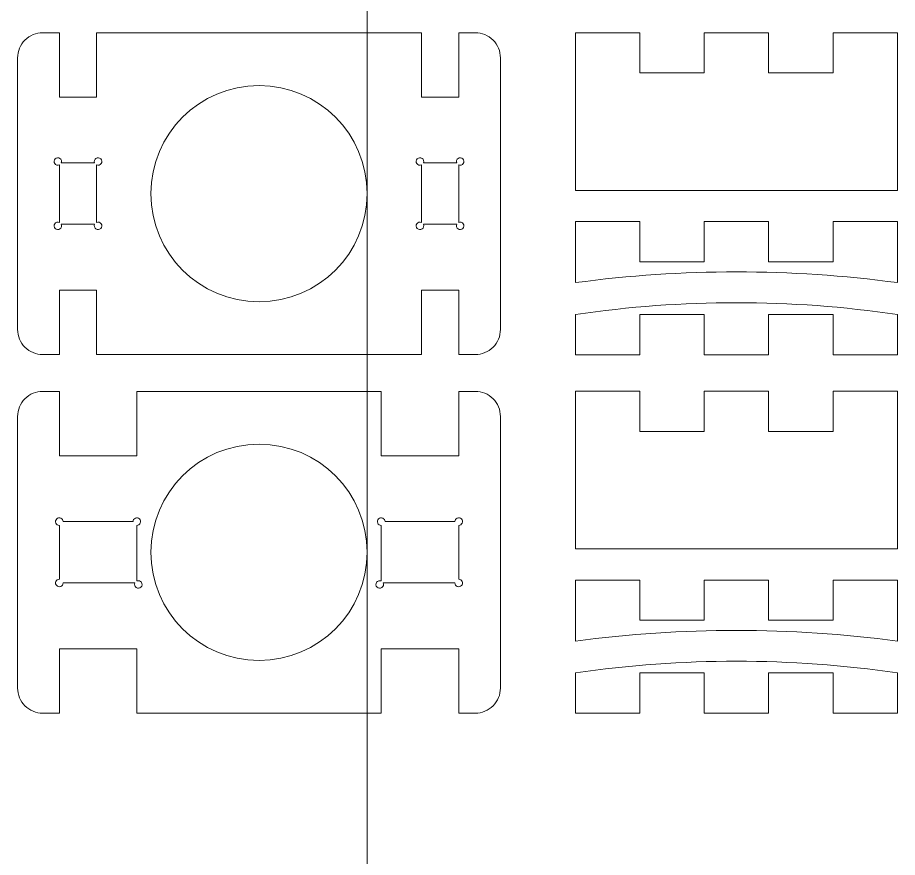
# Model space of a CAD drawing. Header units: millimetres. Extents: x -225 to -1, y -480 to 312.
# Drawn here: x -225 to -137.6, y -147.2 to -63.7 of the extents above; entities that cross this region are included whole.
import ezdxf

# ---------------------------------------------------------------- set-up
doc = ezdxf.new("R2010")
doc.units = ezdxf.units.MM
doc.header["$MEASUREMENT"] = 0
doc.layers.add('Ebene 1', color=7, linetype='Continuous')

msp = doc.modelspace()

# ---------------------------------------------------------------- linework, layer by layer
at = {"color": 1, "lineweight": 9}
for points, knots in [([(-190.2939, 133.9706), (-190.2939, 139.9077), (-195.1068, 144.7206), (-201.0439, 144.7206), (-201.0439, 144.7206), (-206.9809, 144.7206), (-211.7939, 139.9077), (-211.7939, 133.9706), (-211.7939, 133.9706), (-211.7939, 128.0336), (-206.981, 123.2206), (-201.0439, 123.2206), (-201.0439, 123.2206), (-195.1069, 123.2206), (-190.2939, 128.0335), (-190.2939, 133.9705), (-190.2939, 312.0805), (-190.2939, -222.2554), (-190.2939, 133.9706)], [0, 0, 0, 0, 0.2, 0.2, 0.2, 0.2, 0.4, 0.4, 0.4, 0.4, 0.6, 0.6, 0.6, 0.6, 1, 1, 1, 1.0001, 1.0001, 1.0001, 1.0001]), ([(-190.2939, 62.2386), (-190.2939, 68.1757), (-195.1068, 72.9886), (-201.0439, 72.9886), (-201.0439, 72.9886), (-206.9809, 72.9886), (-211.7939, 68.1757), (-211.7939, 62.2386), (-211.7939, 62.2386), (-211.7939, 56.3016), (-206.981, 51.4886), (-201.0439, 51.4886), (-201.0439, 51.4886), (-195.1069, 51.4886), (-190.2939, 56.3015), (-190.2939, 62.2385), (-190.2939, 240.3485), (-190.2939, -293.9874), (-190.2939, 62.2386)], [0, 0, 0, 0, 0.2, 0.2, 0.2, 0.2, 0.4, 0.4, 0.4, 0.4, 0.6, 0.6, 0.6, 0.6, 1, 1, 1, 1.0001, 1.0001, 1.0001, 1.0001]), ([(-190.2939, -9.4934), (-190.2939, -3.5563), (-195.1068, 1.2566), (-201.0439, 1.2566), (-201.0439, 1.2566), (-206.9809, 1.2566), (-211.7939, -3.5563), (-211.7939, -9.4934), (-211.7939, -9.4934), (-211.7939, -15.4304), (-206.981, -20.2434), (-201.0439, -20.2434), (-201.0439, -20.2434), (-195.1069, -20.2434), (-190.2939, -15.4305), (-190.2939, -9.4935), (-190.2939, 168.6165), (-190.2939, -365.7194), (-190.2939, -9.4934)], [0, 0, 0, 0, 0.2, 0.2, 0.2, 0.2, 0.4, 0.4, 0.4, 0.4, 0.6, 0.6, 0.6, 0.6, 1, 1, 1, 1.0001, 1.0001, 1.0001, 1.0001]), ([(-190.2939, -81.2254), (-190.2939, -75.2883), (-195.1068, -70.4754), (-201.0439, -70.4754), (-201.0439, -70.4754), (-206.9809, -70.4754), (-211.7939, -75.2883), (-211.7939, -81.2254), (-211.7939, -81.2254), (-211.7939, -87.1624), (-206.981, -91.9754), (-201.0439, -91.9754), (-201.0439, -91.9754), (-195.1069, -91.9754), (-190.2939, -87.1625), (-190.2939, -81.2255), (-190.2939, 96.8845), (-190.2939, -437.4514), (-190.2939, -81.2254)], [0, 0, 0, 0, 0.2, 0.2, 0.2, 0.2, 0.4, 0.4, 0.4, 0.4, 0.6, 0.6, 0.6, 0.6, 1, 1, 1, 1.0001, 1.0001, 1.0001, 1.0001]), ([(-222.5439, -97.2254), (-223.2065, -97.2258), (-223.8422, -96.963), (-224.311, -96.4947), (-224.311, -96.4947), (-224.7799, -96.0265), (-225.0435, -95.388), (-225.0439, -94.7254), (-225.0439, -94.7254), (-225.0439, -94.7254), (-225.0439, -67.7254), (-225.0439, -67.7254), (-225.0439, -67.7254), (-225.0443, -67.0628), (-224.7815, -66.4271), (-224.3132, -65.9583), (-224.3132, -65.9583), (-223.845, -65.4894), (-223.2065, -65.2258), (-222.5439, -65.2254), (-222.5439, -65.2254), (-222.5439, -65.2254), (-220.8939, -65.2254), (-220.8939, -65.2254), (-220.8939, -65.2254), (-220.8939, -65.2254), (-220.8939, -71.6254), (-220.8939, -71.6254), (-220.8939, -71.6254), (-220.8939, -71.6254), (-217.1939, -71.6254), (-217.1939, -71.6254), (-217.1939, -71.6254), (-217.1939, -71.6254), (-217.1939, -65.2254), (-217.1939, -65.2254), (-217.1939, -65.2254), (-217.1939, -65.2254), (-184.8939, -65.2254), (-184.8939, -65.2254), (-184.8939, -65.2254), (-184.8939, -65.2254), (-184.8939, -71.6254), (-184.8939, -71.6254), (-184.8939, -71.6254), (-184.8939, -71.6254), (-181.1939, -71.6254), (-181.1939, -71.6254), (-181.1939, -71.6254), (-181.1939, -71.6254), (-181.1939, -65.2254), (-181.1939, -65.2254), (-181.1939, -65.2254), (-181.1939, -65.2254), (-179.5439, -65.2254), (-179.5439, -65.2254), (-179.5439, -65.2254), (-178.8813, -65.225), (-178.2456, -65.4878), (-177.7768, -65.9561), (-177.7768, -65.9561), (-177.3079, -66.4243), (-177.0443, -67.0628), (-177.0439, -67.7254), (-177.0439, -67.7254), (-177.0439, -67.7254), (-177.0439, -94.7254), (-177.0439, -94.7254), (-177.0439, -94.7254), (-177.0435, -95.388), (-177.3063, -96.0237), (-177.7746, -96.4925), (-177.7746, -96.4925), (-178.2428, -96.9614), (-178.8813, -97.225), (-179.5439, -97.2254), (-179.5439, -97.2254), (-179.5439, -97.2254), (-181.1939, -97.2254), (-181.1939, -97.2254), (-181.1939, -97.2254), (-181.1939, -97.2254), (-181.1939, -90.8254), (-181.1939, -90.8254), (-181.1939, -90.8254), (-181.1939, -90.8254), (-184.8939, -90.8254), (-184.8939, -90.8254), (-184.8939, -90.8254), (-184.8939, -90.8254), (-184.8939, -97.2254), (-184.8939, -97.2254), (-184.8939, -97.2254), (-184.8939, -97.2254), (-217.1939, -97.2254), (-217.1939, -97.2254), (-217.1939, -97.2254), (-217.1939, -97.2254), (-217.1939, -90.8254), (-217.1939, -90.8254), (-217.1939, -90.8254), (-217.1939, -90.8254), (-220.8939, -90.8254), (-220.8939, -90.8254), (-220.8939, -90.8254), (-220.8939, -90.8254), (-220.8939, -97.2254), (-220.8939, -97.2254), (-220.8939, -97.2254), (-220.8939, -97.2254), (-222.5439, -97.2254), (-222.5439, -97.2254)], [0, 0, 0, 0, 0.0344828, 0.0344828, 0.0344828, 0.0344828, 0.0689655, 0.0689655, 0.0689655, 0.0689655, 0.1034483, 0.1034483, 0.1034483, 0.1034483, 0.137931, 0.137931, 0.137931, 0.137931, 0.1724138, 0.1724138, 0.1724138, 0.1724138, 0.2068966, 0.2068966, 0.2068966, 0.2068966, 0.2413793, 0.2413793, 0.2413793, 0.2413793, 0.2758621, 0.2758621, 0.2758621, 0.2758621, 0.3103448, 0.3103448, 0.3103448, 0.3103448, 0.3448276, 0.3448276, 0.3448276, 0.3448276, 0.3793103, 0.3793103, 0.3793103, 0.3793103, 0.4137931, 0.4137931, 0.4137931, 0.4137931, 0.4482759, 0.4482759, 0.4482759, 0.4482759, 0.4827586, 0.4827586, 0.4827586, 0.4827586, 0.5172414, 0.5172414, 0.5172414, 0.5172414, 0.5517241, 0.5517241, 0.5517241, 0.5517241, 0.5862069, 0.5862069, 0.5862069, 0.5862069, 0.6206897, 0.6206897, 0.6206897, 0.6206897, 0.6551724, 0.6551724, 0.6551724, 0.6551724, 0.6896552, 0.6896552, 0.6896552, 0.6896552, 0.7241379, 0.7241379, 0.7241379, 0.7241379, 0.7586207, 0.7586207, 0.7586207, 0.7586207, 0.7931034, 0.7931034, 0.7931034, 0.7931034, 0.8275862, 0.8275862, 0.8275862, 0.8275862, 0.862069, 0.862069, 0.862069, 0.862069, 0.8965517, 0.8965517, 0.8965517, 0.8965517, 0.9310345, 0.9310345, 0.9310345, 0.9310345, 1, 1, 1, 1]), ([(-217.1939, -84.0817), (-217.0287, -84.0096), (-216.8355, -84.0652), (-216.7339, -84.2141), (-216.7339, -84.2141), (-216.6324, -84.3631), (-216.6511, -84.5632), (-216.7786, -84.6907), (-216.7786, -84.6907), (-216.906, -84.8182), (-217.1062, -84.8369), (-217.2551, -84.7354), (-217.2551, -84.7354), (-217.4041, -84.6338), (-217.4597, -84.4406), (-217.3876, -84.2754), (-217.3876, -84.2754), (-217.3876, -84.2754), (-220.7002, -84.2754), (-220.7002, -84.2754), (-220.7002, -84.2754), (-220.6281, -84.4406), (-220.6837, -84.6338), (-220.8326, -84.7354), (-220.8326, -84.7354), (-220.9816, -84.8369), (-221.1817, -84.8182), (-221.3092, -84.6907), (-221.3092, -84.6907), (-221.4367, -84.5633), (-221.4554, -84.3631), (-221.3539, -84.2142), (-221.3539, -84.2142), (-221.2523, -84.0652), (-221.0591, -84.0096), (-220.8939, -84.0817), (-220.8939, -84.0817), (-220.8939, -84.0817), (-220.8939, -78.3691), (-220.8939, -78.3691), (-220.8939, -78.3691), (-221.0591, -78.4412), (-221.2523, -78.3856), (-221.3539, -78.2367), (-221.3539, -78.2367), (-221.4554, -78.0877), (-221.4367, -77.8876), (-221.3092, -77.7601), (-221.3092, -77.7601), (-221.1818, -77.6326), (-220.9816, -77.6139), (-220.8327, -77.7154), (-220.8327, -77.7154), (-220.6837, -77.817), (-220.6281, -78.0102), (-220.7002, -78.1754), (-220.7002, -78.1754), (-220.7002, -78.1754), (-217.3876, -78.1754), (-217.3876, -78.1754), (-217.3876, -78.1754), (-217.4597, -78.0102), (-217.4041, -77.817), (-217.2552, -77.7154), (-217.2552, -77.7154), (-217.1062, -77.6139), (-216.9061, -77.6326), (-216.7786, -77.7601), (-216.7786, -77.7601), (-216.6511, -77.8875), (-216.6324, -78.0877), (-216.7339, -78.2366), (-216.7339, -78.2366), (-216.8355, -78.3856), (-217.0287, -78.4412), (-217.1939, -78.3691), (-217.1939, -78.3691), (-217.1939, -78.3691), (-217.1939, -84.0817), (-217.1939, -84.0817)], [0, 0, 0, 0, 0.047619, 0.047619, 0.047619, 0.047619, 0.0952381, 0.0952381, 0.0952381, 0.0952381, 0.1428571, 0.1428571, 0.1428571, 0.1428571, 0.1904762, 0.1904762, 0.1904762, 0.1904762, 0.2380952, 0.2380952, 0.2380952, 0.2380952, 0.2857143, 0.2857143, 0.2857143, 0.2857143, 0.3333333, 0.3333333, 0.3333333, 0.3333333, 0.3809524, 0.3809524, 0.3809524, 0.3809524, 0.4285714, 0.4285714, 0.4285714, 0.4285714, 0.4761905, 0.4761905, 0.4761905, 0.4761905, 0.5238095, 0.5238095, 0.5238095, 0.5238095, 0.5714286, 0.5714286, 0.5714286, 0.5714286, 0.6190476, 0.6190476, 0.6190476, 0.6190476, 0.6666667, 0.6666667, 0.6666667, 0.6666667, 0.7142857, 0.7142857, 0.7142857, 0.7142857, 0.7619048, 0.7619048, 0.7619048, 0.7619048, 0.8095238, 0.8095238, 0.8095238, 0.8095238, 0.8571429, 0.8571429, 0.8571429, 0.8571429, 0.9047619, 0.9047619, 0.9047619, 0.9047619, 1, 1, 1, 1]), ([(-184.8939, -78.3691), (-185.0591, -78.4412), (-185.2523, -78.3856), (-185.3539, -78.2367), (-185.3539, -78.2367), (-185.4554, -78.0877), (-185.4367, -77.8876), (-185.3092, -77.7601), (-185.3092, -77.7601), (-185.1818, -77.6326), (-184.9816, -77.6139), (-184.8327, -77.7154), (-184.8327, -77.7154), (-184.6837, -77.817), (-184.6281, -78.0102), (-184.7002, -78.1754), (-184.7002, -78.1754), (-184.7002, -78.1754), (-181.3876, -78.1754), (-181.3876, -78.1754), (-181.3876, -78.1754), (-181.4597, -78.0102), (-181.4041, -77.817), (-181.2552, -77.7154), (-181.2552, -77.7154), (-181.1062, -77.6139), (-180.9061, -77.6326), (-180.7786, -77.7601), (-180.7786, -77.7601), (-180.6511, -77.8875), (-180.6324, -78.0877), (-180.7339, -78.2366), (-180.7339, -78.2366), (-180.8355, -78.3856), (-181.0287, -78.4412), (-181.1939, -78.3691), (-181.1939, -78.3691), (-181.1939, -78.3691), (-181.1939, -84.0817), (-181.1939, -84.0817), (-181.1939, -84.0817), (-181.0287, -84.0096), (-180.8355, -84.0652), (-180.7339, -84.2141), (-180.7339, -84.2141), (-180.6324, -84.3631), (-180.6511, -84.5632), (-180.7786, -84.6907), (-180.7786, -84.6907), (-180.906, -84.8182), (-181.1062, -84.8369), (-181.2551, -84.7354), (-181.2551, -84.7354), (-181.4041, -84.6338), (-181.4597, -84.4406), (-181.3876, -84.2754), (-181.3876, -84.2754), (-181.3876, -84.2754), (-184.7002, -84.2754), (-184.7002, -84.2754), (-184.7002, -84.2754), (-184.6281, -84.4406), (-184.6837, -84.6338), (-184.8326, -84.7354), (-184.8326, -84.7354), (-184.9816, -84.8369), (-185.1817, -84.8182), (-185.3092, -84.6907), (-185.3092, -84.6907), (-185.4367, -84.5633), (-185.4554, -84.3631), (-185.3539, -84.2142), (-185.3539, -84.2142), (-185.2523, -84.0652), (-185.0591, -84.0096), (-184.8939, -84.0817), (-184.8939, -84.0817), (-184.8939, -84.0817), (-184.8939, -78.3691), (-184.8939, -78.3691)], [0, 0, 0, 0, 0.047619, 0.047619, 0.047619, 0.047619, 0.0952381, 0.0952381, 0.0952381, 0.0952381, 0.1428571, 0.1428571, 0.1428571, 0.1428571, 0.1904762, 0.1904762, 0.1904762, 0.1904762, 0.2380952, 0.2380952, 0.2380952, 0.2380952, 0.2857143, 0.2857143, 0.2857143, 0.2857143, 0.3333333, 0.3333333, 0.3333333, 0.3333333, 0.3809524, 0.3809524, 0.3809524, 0.3809524, 0.4285714, 0.4285714, 0.4285714, 0.4285714, 0.4761905, 0.4761905, 0.4761905, 0.4761905, 0.5238095, 0.5238095, 0.5238095, 0.5238095, 0.5714286, 0.5714286, 0.5714286, 0.5714286, 0.6190476, 0.6190476, 0.6190476, 0.6190476, 0.6666667, 0.6666667, 0.6666667, 0.6666667, 0.7142857, 0.7142857, 0.7142857, 0.7142857, 0.7619048, 0.7619048, 0.7619048, 0.7619048, 0.8095238, 0.8095238, 0.8095238, 0.8095238, 0.8571429, 0.8571429, 0.8571429, 0.8571429, 0.9047619, 0.9047619, 0.9047619, 0.9047619, 1, 1, 1, 1])]:
    msp.add_open_spline(points, degree=3, knots=knots, dxfattribs=at)
at = {"layer": 'Ebene 1', "color": 1, "lineweight": 9}
for points, knots in [([(-190.2939, 98.3124), (-190.2939, 104.2495), (-195.1068, 109.0624), (-201.0439, 109.0624), (-201.0439, 109.0624), (-206.9809, 109.0624), (-211.7939, 104.2495), (-211.7939, 98.3124), (-211.7939, 98.3124), (-211.7939, 92.3754), (-206.981, 87.5624), (-201.0439, 87.5624), (-201.0439, 87.5624), (-195.1069, 87.5624), (-190.2939, 92.3753), (-190.2939, 98.3123), (-190.2939, 276.4223), (-190.2939, -257.9136), (-190.2939, 98.3124)], [0, 0, 0, 0, 0.2, 0.2, 0.2, 0.2, 0.4, 0.4, 0.4, 0.4, 0.6, 0.6, 0.6, 0.6, 1, 1, 1, 1.0001, 1.0001, 1.0001, 1.0001]), ([(-190.2939, 26.5804), (-190.2939, 32.5175), (-195.1068, 37.3304), (-201.0439, 37.3304), (-201.0439, 37.3304), (-206.9809, 37.3304), (-211.7939, 32.5175), (-211.7939, 26.5804), (-211.7939, 26.5804), (-211.7939, 20.6434), (-206.981, 15.8304), (-201.0439, 15.8304), (-201.0439, 15.8304), (-195.1069, 15.8304), (-190.2939, 20.6433), (-190.2939, 26.5803), (-190.2939, 204.6903), (-190.2939, -329.6456), (-190.2939, 26.5804)], [0, 0, 0, 0, 0.2, 0.2, 0.2, 0.2, 0.4, 0.4, 0.4, 0.4, 0.6, 0.6, 0.6, 0.6, 1, 1, 1, 1.0001, 1.0001, 1.0001, 1.0001]), ([(-190.2939, -45.1516), (-190.2939, -39.2145), (-195.1068, -34.4016), (-201.0439, -34.4016), (-201.0439, -34.4016), (-206.9809, -34.4016), (-211.7939, -39.2145), (-211.7939, -45.1516), (-211.7939, -45.1516), (-211.7939, -51.0886), (-206.981, -55.9016), (-201.0439, -55.9016), (-201.0439, -55.9016), (-195.1069, -55.9016), (-190.2939, -51.0887), (-190.2939, -45.1517), (-190.2939, 132.9583), (-190.2939, -401.3776), (-190.2939, -45.1516)], [0, 0, 0, 0, 0.2, 0.2, 0.2, 0.2, 0.4, 0.4, 0.4, 0.4, 0.6, 0.6, 0.6, 0.6, 1, 1, 1, 1.0001, 1.0001, 1.0001, 1.0001]), ([(-190.2939, -116.8836), (-190.2939, -110.9465), (-195.1068, -106.1336), (-201.0439, -106.1336), (-201.0439, -106.1336), (-206.9809, -106.1336), (-211.7939, -110.9465), (-211.7939, -116.8836), (-211.7939, -116.8836), (-211.7939, -122.8206), (-206.981, -127.6336), (-201.0439, -127.6336), (-201.0439, -127.6336), (-195.1069, -127.6336), (-190.2939, -122.8207), (-190.2939, -116.8837), (-190.2939, 61.2263), (-190.2939, -473.1096), (-190.2939, -116.8836)], [0, 0, 0, 0, 0.2, 0.2, 0.2, 0.2, 0.4, 0.4, 0.4, 0.4, 0.6, 0.6, 0.6, 0.6, 1, 1, 1, 1.0001, 1.0001, 1.0001, 1.0001]), ([(-137.5815, -65.2253), (-137.5815, -65.2253), (-137.5815, -80.8951), (-137.5815, -80.8951), (-137.5815, -80.8951), (-137.5815, -80.8951), (-169.5815, -80.8951), (-169.5815, -80.8951), (-169.5815, -80.8951), (-169.5815, -80.8951), (-169.5815, -65.2253), (-169.5815, -65.2253), (-169.5815, -65.2253), (-169.5815, -65.2253), (-163.1815, -65.2253), (-163.1815, -65.2253), (-163.1815, -65.2253), (-163.1815, -65.2253), (-163.1815, -69.2253), (-163.1815, -69.2253), (-163.1815, -69.2253), (-163.1815, -69.2253), (-156.7815, -69.2253), (-156.7815, -69.2253), (-156.7815, -69.2253), (-156.7815, -69.2253), (-156.7815, -65.2253), (-156.7815, -65.2253), (-156.7815, -65.2253), (-156.7815, -65.2253), (-150.3815, -65.2253), (-150.3815, -65.2253), (-150.3815, -65.2253), (-150.3815, -65.2253), (-150.3815, -69.2253), (-150.3815, -69.2253), (-150.3815, -69.2253), (-150.3815, -69.2253), (-143.9815, -69.2253), (-143.9815, -69.2253), (-143.9815, -69.2253), (-143.9815, -69.2253), (-143.9815, -65.2253), (-143.9815, -65.2253), (-143.9815, -65.2253), (-143.9815, -65.2253), (-137.5815, -65.2253), (-137.5815, -65.2253)], [0, 0, 0, 0, 0.0769231, 0.0769231, 0.0769231, 0.0769231, 0.1538462, 0.1538462, 0.1538462, 0.1538462, 0.2307692, 0.2307692, 0.2307692, 0.2307692, 0.3076923, 0.3076923, 0.3076923, 0.3076923, 0.3846154, 0.3846154, 0.3846154, 0.3846154, 0.4615385, 0.4615385, 0.4615385, 0.4615385, 0.5384615, 0.5384615, 0.5384615, 0.5384615, 0.6153846, 0.6153846, 0.6153846, 0.6153846, 0.6923077, 0.6923077, 0.6923077, 0.6923077, 0.7692308, 0.7692308, 0.7692308, 0.7692308, 0.8461538, 0.8461538, 0.8461538, 0.8461538, 1, 1, 1, 1]), ([(-169.5815, -90.0752), (-169.5815, -90.0752), (-169.5815, -84.0038), (-169.5815, -84.0038), (-169.5815, -84.0038), (-169.5815, -84.0038), (-163.1815, -84.0038), (-163.1815, -84.0038), (-163.1815, -84.0038), (-163.1815, -84.0038), (-163.1815, -88.0038), (-163.1815, -88.0038), (-163.1815, -88.0038), (-163.1815, -88.0038), (-156.7815, -88.0038), (-156.7815, -88.0038), (-156.7815, -88.0038), (-156.7815, -88.0038), (-156.7815, -84.0038), (-156.7815, -84.0038), (-156.7815, -84.0038), (-156.7815, -84.0038), (-150.3815, -84.0038), (-150.3815, -84.0038), (-150.3815, -84.0038), (-150.3815, -84.0038), (-150.3815, -88.0038), (-150.3815, -88.0038), (-150.3815, -88.0038), (-150.3815, -88.0038), (-143.9815, -88.0038), (-143.9815, -88.0038), (-143.9815, -88.0038), (-143.9815, -88.0038), (-143.9815, -84.0038), (-143.9815, -84.0038), (-143.9815, -84.0038), (-143.9815, -84.0038), (-137.5815, -84.0038), (-137.5815, -84.0038), (-137.5815, -84.0038), (-137.5815, -84.0038), (-137.5815, -90.0752), (-137.5815, -90.0752), (-137.5815, -90.0752), (-148.2013, -88.6466), (-158.9618, -88.6464), (-169.5815, -90.0752)], [0, 0, 0, 0, 0.0769231, 0.0769231, 0.0769231, 0.0769231, 0.1538462, 0.1538462, 0.1538462, 0.1538462, 0.2307692, 0.2307692, 0.2307692, 0.2307692, 0.3076923, 0.3076923, 0.3076923, 0.3076923, 0.3846154, 0.3846154, 0.3846154, 0.3846154, 0.4615385, 0.4615385, 0.4615385, 0.4615385, 0.5384615, 0.5384615, 0.5384615, 0.5384615, 0.6153846, 0.6153846, 0.6153846, 0.6153846, 0.6923077, 0.6923077, 0.6923077, 0.6923077, 0.7692308, 0.7692308, 0.7692308, 0.7692308, 0.8461538, 0.8461538, 0.8461538, 0.8461538, 1, 1, 1, 1]), ([(-163.1815, -93.24), (-163.1815, -93.24), (-163.1815, -97.24), (-163.1815, -97.24), (-163.1815, -97.24), (-163.1815, -97.24), (-169.5815, -97.24), (-169.5815, -97.24), (-169.5815, -97.24), (-169.5815, -97.24), (-169.5815, -93.24), (-169.5815, -93.24), (-169.5815, -93.24), (-158.9729, -91.6802), (-148.1902, -91.6805), (-137.5815, -93.24), (-137.5815, -93.24), (-137.5815, -93.24), (-137.5815, -97.24), (-137.5815, -97.24), (-137.5815, -97.24), (-137.5815, -97.24), (-143.9815, -97.24), (-143.9815, -97.24), (-143.9815, -97.24), (-143.9815, -97.24), (-143.9815, -93.24), (-143.9815, -93.24), (-143.9815, -93.24), (-143.9815, -93.24), (-150.3815, -93.24), (-150.3815, -93.24), (-150.3815, -93.24), (-150.3815, -93.24), (-150.3815, -97.24), (-150.3815, -97.24), (-150.3815, -97.24), (-150.3815, -97.24), (-156.7815, -97.24), (-156.7815, -97.24), (-156.7815, -97.24), (-156.7815, -97.24), (-156.7815, -93.24), (-156.7815, -93.24), (-156.7815, -93.24), (-156.7815, -93.24), (-163.1815, -93.24), (-163.1815, -93.24)], [0, 0, 0, 0, 0.0769231, 0.0769231, 0.0769231, 0.0769231, 0.1538462, 0.1538462, 0.1538462, 0.1538462, 0.2307692, 0.2307692, 0.2307692, 0.2307692, 0.3076923, 0.3076923, 0.3076923, 0.3076923, 0.3846154, 0.3846154, 0.3846154, 0.3846154, 0.4615385, 0.4615385, 0.4615385, 0.4615385, 0.5384615, 0.5384615, 0.5384615, 0.5384615, 0.6153846, 0.6153846, 0.6153846, 0.6153846, 0.6923077, 0.6923077, 0.6923077, 0.6923077, 0.7692308, 0.7692308, 0.7692308, 0.7692308, 0.8461538, 0.8461538, 0.8461538, 0.8461538, 1, 1, 1, 1]), ([(-177.0439, -130.3836), (-177.0435, -131.0462), (-177.3063, -131.6819), (-177.7746, -132.1507), (-177.7746, -132.1507), (-178.2428, -132.6196), (-178.8813, -132.8832), (-179.5439, -132.8836), (-179.5439, -132.8836), (-179.5439, -132.8836), (-181.1939, -132.8836), (-181.1939, -132.8836), (-181.1939, -132.8836), (-181.1939, -132.8836), (-181.1939, -126.4836), (-181.1939, -126.4836), (-181.1939, -126.4836), (-181.1939, -126.4836), (-188.8939, -126.4836), (-188.8939, -126.4836), (-188.8939, -126.4836), (-188.8939, -126.4836), (-188.8939, -132.8836), (-188.8939, -132.8836), (-188.8939, -132.8836), (-188.8939, -132.8836), (-213.1939, -132.8836), (-213.1939, -132.8836), (-213.1939, -132.8836), (-213.1939, -132.8836), (-213.1939, -126.4836), (-213.1939, -126.4836), (-213.1939, -126.4836), (-213.1939, -126.4836), (-220.8939, -126.4836), (-220.8939, -126.4836), (-220.8939, -126.4836), (-220.8939, -126.4836), (-220.8939, -132.8836), (-220.8939, -132.8836), (-220.8939, -132.8836), (-220.8939, -132.8836), (-222.5439, -132.8836), (-222.5439, -132.8836), (-222.5439, -132.8836), (-223.2065, -132.884), (-223.8422, -132.6212), (-224.311, -132.1529), (-224.311, -132.1529), (-224.7799, -131.6847), (-225.0435, -131.0462), (-225.0439, -130.3836), (-225.0439, -130.3836), (-225.0439, -130.3836), (-225.0439, -103.3836), (-225.0439, -103.3836), (-225.0439, -103.3836), (-225.0443, -102.721), (-224.7815, -102.0853), (-224.3132, -101.6165), (-224.3132, -101.6165), (-223.845, -101.1476), (-223.2065, -100.884), (-222.5439, -100.8836), (-222.5439, -100.8836), (-222.5439, -100.8836), (-220.8939, -100.8836), (-220.8939, -100.8836), (-220.8939, -100.8836), (-220.8939, -100.8836), (-220.8939, -107.2836), (-220.8939, -107.2836), (-220.8939, -107.2836), (-220.8939, -107.2836), (-213.1939, -107.2836), (-213.1939, -107.2836), (-213.1939, -107.2836), (-213.1939, -107.2836), (-213.1939, -100.8836), (-213.1939, -100.8836), (-213.1939, -100.8836), (-213.1939, -100.8836), (-188.8939, -100.8836), (-188.8939, -100.8836), (-188.8939, -100.8836), (-188.8939, -100.8836), (-188.8939, -107.2836), (-188.8939, -107.2836), (-188.8939, -107.2836), (-188.8939, -107.2836), (-181.1939, -107.2836), (-181.1939, -107.2836), (-181.1939, -107.2836), (-181.1939, -107.2836), (-181.1939, -100.8836), (-181.1939, -100.8836), (-181.1939, -100.8836), (-181.1939, -100.8836), (-179.5439, -100.8836), (-179.5439, -100.8836), (-179.5439, -100.8836), (-178.8813, -100.8832), (-178.2456, -101.146), (-177.7768, -101.6143), (-177.7768, -101.6143), (-177.3079, -102.0825), (-177.0443, -102.721), (-177.0439, -103.3836), (-177.0439, -103.3836), (-177.0439, -103.3836), (-177.0439, -130.3836), (-177.0439, -130.3836)], [0, 0, 0, 0, 0.0344828, 0.0344828, 0.0344828, 0.0344828, 0.0689655, 0.0689655, 0.0689655, 0.0689655, 0.1034483, 0.1034483, 0.1034483, 0.1034483, 0.137931, 0.137931, 0.137931, 0.137931, 0.1724138, 0.1724138, 0.1724138, 0.1724138, 0.2068966, 0.2068966, 0.2068966, 0.2068966, 0.2413793, 0.2413793, 0.2413793, 0.2413793, 0.2758621, 0.2758621, 0.2758621, 0.2758621, 0.3103448, 0.3103448, 0.3103448, 0.3103448, 0.3448276, 0.3448276, 0.3448276, 0.3448276, 0.3793103, 0.3793103, 0.3793103, 0.3793103, 0.4137931, 0.4137931, 0.4137931, 0.4137931, 0.4482759, 0.4482759, 0.4482759, 0.4482759, 0.4827586, 0.4827586, 0.4827586, 0.4827586, 0.5172414, 0.5172414, 0.5172414, 0.5172414, 0.5517241, 0.5517241, 0.5517241, 0.5517241, 0.5862069, 0.5862069, 0.5862069, 0.5862069, 0.6206897, 0.6206897, 0.6206897, 0.6206897, 0.6551724, 0.6551724, 0.6551724, 0.6551724, 0.6896552, 0.6896552, 0.6896552, 0.6896552, 0.7241379, 0.7241379, 0.7241379, 0.7241379, 0.7586207, 0.7586207, 0.7586207, 0.7586207, 0.7931034, 0.7931034, 0.7931034, 0.7931034, 0.8275862, 0.8275862, 0.8275862, 0.8275862, 0.862069, 0.862069, 0.862069, 0.862069, 0.8965517, 0.8965517, 0.8965517, 0.8965517, 0.9310345, 0.9310345, 0.9310345, 0.9310345, 1, 1, 1, 1]), ([(-137.5815, -100.869), (-137.5815, -100.869), (-137.5815, -116.5388), (-137.5815, -116.5388), (-137.5815, -116.5388), (-137.5815, -116.5388), (-169.5815, -116.5388), (-169.5815, -116.5388), (-169.5815, -116.5388), (-169.5815, -116.5388), (-169.5815, -100.869), (-169.5815, -100.869), (-169.5815, -100.869), (-169.5815, -100.869), (-163.1815, -100.869), (-163.1815, -100.869), (-163.1815, -100.869), (-163.1815, -100.869), (-163.1815, -104.869), (-163.1815, -104.869), (-163.1815, -104.869), (-163.1815, -104.869), (-156.7815, -104.869), (-156.7815, -104.869), (-156.7815, -104.869), (-156.7815, -104.869), (-156.7815, -100.869), (-156.7815, -100.869), (-156.7815, -100.869), (-156.7815, -100.869), (-150.3815, -100.869), (-150.3815, -100.869), (-150.3815, -100.869), (-150.3815, -100.869), (-150.3815, -104.869), (-150.3815, -104.869), (-150.3815, -104.869), (-150.3815, -104.869), (-143.9815, -104.869), (-143.9815, -104.869), (-143.9815, -104.869), (-143.9815, -104.869), (-143.9815, -100.869), (-143.9815, -100.869), (-143.9815, -100.869), (-143.9815, -100.869), (-137.5815, -100.869), (-137.5815, -100.869)], [0, 0, 0, 0, 0.0769231, 0.0769231, 0.0769231, 0.0769231, 0.1538462, 0.1538462, 0.1538462, 0.1538462, 0.2307692, 0.2307692, 0.2307692, 0.2307692, 0.3076923, 0.3076923, 0.3076923, 0.3076923, 0.3846154, 0.3846154, 0.3846154, 0.3846154, 0.4615385, 0.4615385, 0.4615385, 0.4615385, 0.5384615, 0.5384615, 0.5384615, 0.5384615, 0.6153846, 0.6153846, 0.6153846, 0.6153846, 0.6923077, 0.6923077, 0.6923077, 0.6923077, 0.7692308, 0.7692308, 0.7692308, 0.7692308, 0.8461538, 0.8461538, 0.8461538, 0.8461538, 1, 1, 1, 1]), ([(-220.5189, -119.9336), (-220.5188, -120.0854), (-220.6101, -120.2223), (-220.7503, -120.2804), (-220.7503, -120.2804), (-220.8905, -120.3386), (-221.0519, -120.3066), (-221.1593, -120.1993), (-221.1593, -120.1993), (-221.2667, -120.0921), (-221.2989, -119.9307), (-221.2409, -119.7905), (-221.2409, -119.7905), (-221.1829, -119.6502), (-221.0457, -119.5587), (-220.8939, -119.5586), (-220.8939, -119.5586), (-220.8939, -119.5586), (-220.8939, -114.2086), (-220.8939, -114.2086), (-220.8939, -114.2086), (-221.0457, -114.2087), (-221.1826, -114.1174), (-221.2407, -113.9772), (-221.2407, -113.9772), (-221.2989, -113.837), (-221.2669, -113.6756), (-221.1596, -113.5682), (-221.1596, -113.5682), (-221.0524, -113.4608), (-220.891, -113.4286), (-220.7508, -113.4866), (-220.7508, -113.4866), (-220.6105, -113.5446), (-220.519, -113.6818), (-220.5189, -113.8336), (-220.5189, -113.8336), (-220.5189, -113.8336), (-213.5689, -113.8336), (-213.5689, -113.8336), (-213.5689, -113.8336), (-213.569, -113.6818), (-213.4777, -113.5449), (-213.3375, -113.4868), (-213.3375, -113.4868), (-213.1973, -113.4286), (-213.0359, -113.4606), (-212.9285, -113.5679), (-212.9285, -113.5679), (-212.8211, -113.6751), (-212.7889, -113.8365), (-212.8469, -113.9767), (-212.8469, -113.9767), (-212.9049, -114.117), (-213.0421, -114.2085), (-213.1939, -114.2086), (-213.1939, -114.2086), (-213.1939, -114.2086), (-213.1939, -119.7399), (-213.1939, -119.7399), (-213.1939, -119.7399), (-213.0287, -119.6678), (-212.8355, -119.7234), (-212.7339, -119.8723), (-212.7339, -119.8723), (-212.6324, -120.0213), (-212.6511, -120.2214), (-212.7786, -120.3489), (-212.7786, -120.3489), (-212.906, -120.4764), (-213.1062, -120.4951), (-213.2551, -120.3936), (-213.2551, -120.3936), (-213.4041, -120.292), (-213.4597, -120.0988), (-213.3876, -119.9336), (-213.3876, -119.9336), (-213.3876, -119.9336), (-220.5189, -119.9336), (-220.5189, -119.9336)], [0, 0, 0, 0, 0.047619, 0.047619, 0.047619, 0.047619, 0.0952381, 0.0952381, 0.0952381, 0.0952381, 0.1428571, 0.1428571, 0.1428571, 0.1428571, 0.1904762, 0.1904762, 0.1904762, 0.1904762, 0.2380952, 0.2380952, 0.2380952, 0.2380952, 0.2857143, 0.2857143, 0.2857143, 0.2857143, 0.3333333, 0.3333333, 0.3333333, 0.3333333, 0.3809524, 0.3809524, 0.3809524, 0.3809524, 0.4285714, 0.4285714, 0.4285714, 0.4285714, 0.4761905, 0.4761905, 0.4761905, 0.4761905, 0.5238095, 0.5238095, 0.5238095, 0.5238095, 0.5714286, 0.5714286, 0.5714286, 0.5714286, 0.6190476, 0.6190476, 0.6190476, 0.6190476, 0.6666667, 0.6666667, 0.6666667, 0.6666667, 0.7142857, 0.7142857, 0.7142857, 0.7142857, 0.7619048, 0.7619048, 0.7619048, 0.7619048, 0.8095238, 0.8095238, 0.8095238, 0.8095238, 0.8571429, 0.8571429, 0.8571429, 0.8571429, 0.9047619, 0.9047619, 0.9047619, 0.9047619, 1, 1, 1, 1]), ([(-181.1939, -119.5586), (-181.0421, -119.5585), (-180.9052, -119.6498), (-180.8471, -119.79), (-180.8471, -119.79), (-180.7889, -119.9302), (-180.8209, -120.0916), (-180.9282, -120.199), (-180.9282, -120.199), (-181.0354, -120.3064), (-181.1968, -120.3386), (-181.337, -120.2806), (-181.337, -120.2806), (-181.4773, -120.2226), (-181.5688, -120.0854), (-181.5689, -119.9336), (-181.5689, -119.9336), (-181.5689, -119.9336), (-188.7002, -119.9336), (-188.7002, -119.9336), (-188.7002, -119.9336), (-188.6281, -120.0988), (-188.6837, -120.292), (-188.8326, -120.3936), (-188.8326, -120.3936), (-188.9816, -120.4951), (-189.1817, -120.4764), (-189.3092, -120.3489), (-189.3092, -120.3489), (-189.4367, -120.2215), (-189.4554, -120.0213), (-189.3539, -119.8724), (-189.3539, -119.8724), (-189.2523, -119.7234), (-189.0591, -119.6678), (-188.8939, -119.7399), (-188.8939, -119.7399), (-188.8939, -119.7399), (-188.8939, -114.2086), (-188.8939, -114.2086), (-188.8939, -114.2086), (-189.0457, -114.2087), (-189.1826, -114.1174), (-189.2407, -113.9772), (-189.2407, -113.9772), (-189.2989, -113.837), (-189.2669, -113.6756), (-189.1596, -113.5682), (-189.1596, -113.5682), (-189.0524, -113.4608), (-188.891, -113.4286), (-188.7508, -113.4866), (-188.7508, -113.4866), (-188.6105, -113.5446), (-188.519, -113.6818), (-188.5189, -113.8336), (-188.5189, -113.8336), (-188.5189, -113.8336), (-181.5689, -113.8336), (-181.5689, -113.8336), (-181.5689, -113.8336), (-181.569, -113.6818), (-181.4777, -113.5449), (-181.3375, -113.4868), (-181.3375, -113.4868), (-181.1973, -113.4286), (-181.0359, -113.4606), (-180.9285, -113.5679), (-180.9285, -113.5679), (-180.8211, -113.6751), (-180.7889, -113.8365), (-180.8469, -113.9767), (-180.8469, -113.9767), (-180.9049, -114.117), (-181.0421, -114.2085), (-181.1939, -114.2086), (-181.1939, -114.2086), (-181.1939, -114.2086), (-181.1939, -119.5586), (-181.1939, -119.5586)], [0, 0, 0, 0, 0.047619, 0.047619, 0.047619, 0.047619, 0.0952381, 0.0952381, 0.0952381, 0.0952381, 0.1428571, 0.1428571, 0.1428571, 0.1428571, 0.1904762, 0.1904762, 0.1904762, 0.1904762, 0.2380952, 0.2380952, 0.2380952, 0.2380952, 0.2857143, 0.2857143, 0.2857143, 0.2857143, 0.3333333, 0.3333333, 0.3333333, 0.3333333, 0.3809524, 0.3809524, 0.3809524, 0.3809524, 0.4285714, 0.4285714, 0.4285714, 0.4285714, 0.4761905, 0.4761905, 0.4761905, 0.4761905, 0.5238095, 0.5238095, 0.5238095, 0.5238095, 0.5714286, 0.5714286, 0.5714286, 0.5714286, 0.6190476, 0.6190476, 0.6190476, 0.6190476, 0.6666667, 0.6666667, 0.6666667, 0.6666667, 0.7142857, 0.7142857, 0.7142857, 0.7142857, 0.7619048, 0.7619048, 0.7619048, 0.7619048, 0.8095238, 0.8095238, 0.8095238, 0.8095238, 0.8571429, 0.8571429, 0.8571429, 0.8571429, 0.9047619, 0.9047619, 0.9047619, 0.9047619, 1, 1, 1, 1]), ([(-169.5815, -125.7189), (-169.5815, -125.7189), (-169.5815, -119.6475), (-169.5815, -119.6475), (-169.5815, -119.6475), (-169.5815, -119.6475), (-163.1815, -119.6475), (-163.1815, -119.6475), (-163.1815, -119.6475), (-163.1815, -119.6475), (-163.1815, -123.6475), (-163.1815, -123.6475), (-163.1815, -123.6475), (-163.1815, -123.6475), (-156.7815, -123.6475), (-156.7815, -123.6475), (-156.7815, -123.6475), (-156.7815, -123.6475), (-156.7815, -119.6475), (-156.7815, -119.6475), (-156.7815, -119.6475), (-156.7815, -119.6475), (-150.3815, -119.6475), (-150.3815, -119.6475), (-150.3815, -119.6475), (-150.3815, -119.6475), (-150.3815, -123.6475), (-150.3815, -123.6475), (-150.3815, -123.6475), (-150.3815, -123.6475), (-143.9815, -123.6475), (-143.9815, -123.6475), (-143.9815, -123.6475), (-143.9815, -123.6475), (-143.9815, -119.6475), (-143.9815, -119.6475), (-143.9815, -119.6475), (-143.9815, -119.6475), (-137.5815, -119.6475), (-137.5815, -119.6475), (-137.5815, -119.6475), (-137.5815, -119.6475), (-137.5815, -125.7189), (-137.5815, -125.7189), (-137.5815, -125.7189), (-148.2013, -124.2903), (-158.9618, -124.2901), (-169.5815, -125.7189)], [0, 0, 0, 0, 0.0769231, 0.0769231, 0.0769231, 0.0769231, 0.1538462, 0.1538462, 0.1538462, 0.1538462, 0.2307692, 0.2307692, 0.2307692, 0.2307692, 0.3076923, 0.3076923, 0.3076923, 0.3076923, 0.3846154, 0.3846154, 0.3846154, 0.3846154, 0.4615385, 0.4615385, 0.4615385, 0.4615385, 0.5384615, 0.5384615, 0.5384615, 0.5384615, 0.6153846, 0.6153846, 0.6153846, 0.6153846, 0.6923077, 0.6923077, 0.6923077, 0.6923077, 0.7692308, 0.7692308, 0.7692308, 0.7692308, 0.8461538, 0.8461538, 0.8461538, 0.8461538, 1, 1, 1, 1]), ([(-163.1815, -128.8837), (-163.1815, -128.8837), (-163.1815, -132.8837), (-163.1815, -132.8837), (-163.1815, -132.8837), (-163.1815, -132.8837), (-169.5815, -132.8837), (-169.5815, -132.8837), (-169.5815, -132.8837), (-169.5815, -132.8837), (-169.5815, -128.8837), (-169.5815, -128.8837), (-169.5815, -128.8837), (-158.9729, -127.3239), (-148.1902, -127.3242), (-137.5815, -128.8837), (-137.5815, -128.8837), (-137.5815, -128.8837), (-137.5815, -132.8837), (-137.5815, -132.8837), (-137.5815, -132.8837), (-137.5815, -132.8837), (-143.9815, -132.8837), (-143.9815, -132.8837), (-143.9815, -132.8837), (-143.9815, -132.8837), (-143.9815, -128.8837), (-143.9815, -128.8837), (-143.9815, -128.8837), (-143.9815, -128.8837), (-150.3815, -128.8837), (-150.3815, -128.8837), (-150.3815, -128.8837), (-150.3815, -128.8837), (-150.3815, -132.8837), (-150.3815, -132.8837), (-150.3815, -132.8837), (-150.3815, -132.8837), (-156.7815, -132.8837), (-156.7815, -132.8837), (-156.7815, -132.8837), (-156.7815, -132.8837), (-156.7815, -128.8837), (-156.7815, -128.8837), (-156.7815, -128.8837), (-156.7815, -128.8837), (-163.1815, -128.8837), (-163.1815, -128.8837)], [0, 0, 0, 0, 0.0769231, 0.0769231, 0.0769231, 0.0769231, 0.1538462, 0.1538462, 0.1538462, 0.1538462, 0.2307692, 0.2307692, 0.2307692, 0.2307692, 0.3076923, 0.3076923, 0.3076923, 0.3076923, 0.3846154, 0.3846154, 0.3846154, 0.3846154, 0.4615385, 0.4615385, 0.4615385, 0.4615385, 0.5384615, 0.5384615, 0.5384615, 0.5384615, 0.6153846, 0.6153846, 0.6153846, 0.6153846, 0.6923077, 0.6923077, 0.6923077, 0.6923077, 0.7692308, 0.7692308, 0.7692308, 0.7692308, 0.8461538, 0.8461538, 0.8461538, 0.8461538, 1, 1, 1, 1])]:
    msp.add_open_spline(points, degree=3, knots=knots, dxfattribs=at)

doc.saveas('drawing.dxf')
